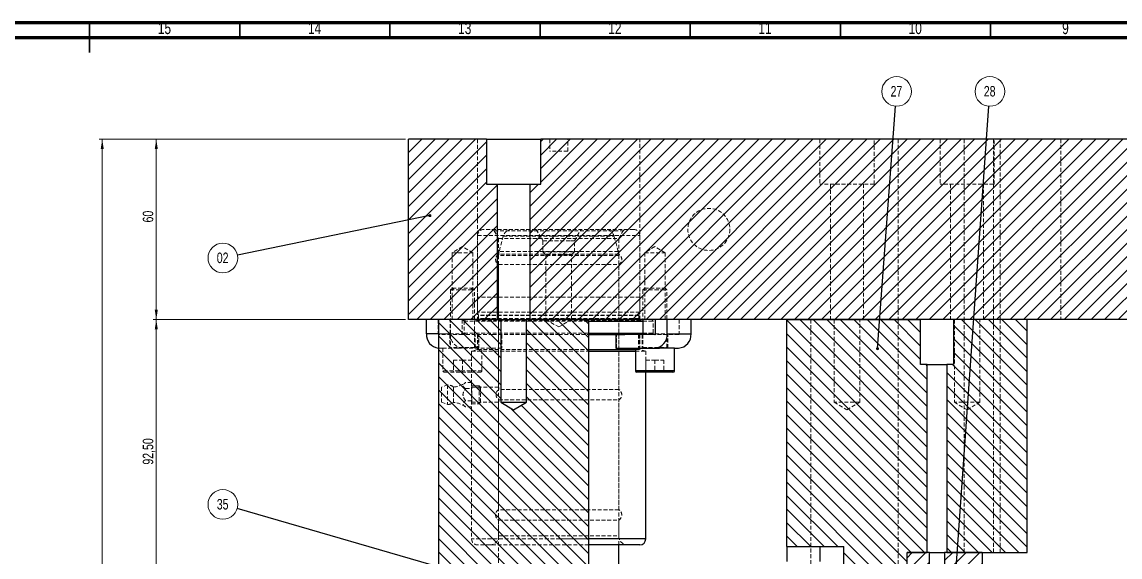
# Model space of a CAD drawing. Header units: millimetres. Extents: x 5 to 1539, y -495 to 895.
# Drawn here: x 727.5 to 1093.1, y 717.1 to 895.1 of the extents above; entities that cross this region are included whole.
import ezdxf

# ---------------------------------------------------------------- set-up
doc = ezdxf.new("R2010")
doc.units = ezdxf.units.MM
doc.linetypes.add('HIDDEN', pattern=[1.905, 1.27, -0.635])
doc.styles.add('SLDTEXTSTYLE13', font='TXT', dxfattribs={"width": 0.75})
doc.dimstyles.new('SLDDIMSTYLE0', dxfattribs={"dimtxt": 3.5, "dimasz": 3.302, "dimexe": 0, "dimexo": 0.0625, "dimgap": 0.875, "dimtad": 1, "dimrnd": 1e-09, "dimzin": 12, "dimdsep": 46, "dimtxsty": 'SLDTEXTSTYLE13', "dimsah": 1, "dimcen": 0.09, "dimadec": 0, "dimazin": 3, "dimtfac": 1, "dimtofl": 0, "dimtmove": 0, "dimatfit": 3, "dimfxl": 1, "dimfrac": 2, "dimtolj": 1, "dimtzin": 12, "dimarcsym": 0})
doc.dimstyles.new('SLDDIMSTYLE1', dxfattribs={"dimtxt": 0.18, "dimasz": 1.016, "dimexe": 0, "dimexo": 0.0625, "dimgap": 0, "dimtad": 0, "dimtih": 1, "dimtoh": 1, "dimdec": 0, "dimrnd": 1e-09, "dimzin": 0, "dimdsep": 46, "dimtxsty": 'Standard', "dimblk1": 'DOT', "dimblk2": 'DOT', "dimsah": 1, "dimcen": 0.09, "dimadec": 0, "dimazin": 0, "dimtfac": 1.016, "dimtdec": 0, "dimtofl": 0, "dimtmove": 0, "dimatfit": 3, "dimldrblk": 'DOT', "dimfxl": 1, "dimfrac": 2, "dimtolj": 1, "dimtzin": 0, "dimarcsym": 0})

# ---------------------------------------------------------------- blocks, each defined once
blk = doc.blocks.new('_D_6')
at = {"color": 7, "linetype": 'Continuous', "lineweight": 18}
for p, q in [((855.21, 856.11), (771.21, 856.11)), ((772.21, 796.11), (772.21, 856.11)), ((855.21, 796.11), (771.21, 796.11))]:
    blk.add_line(p, q, dxfattribs=at)
for points in [[(772.21, 856.11), (771.7, 852.81), (772.72, 852.81)], [(772.21, 796.11), (772.72, 799.41), (771.7, 799.41)]]:
    blk.add_solid(points, dxfattribs=at)
at = {"color": 7, "linetype": 'Continuous', "lineweight": 18, "insert": (767.7, 828.42), "char_height": 3.5, "attachment_point": 1, "rotation": 90, "style": 'SLDTEXTSTYLE13'}
blk.add_mtext('60', dxfattribs=at)
blk = doc.blocks.new('_D_8')
at = {"color": 7, "linetype": 'Continuous', "lineweight": 18}
for p, q in [((855.21, 856.11), (753.21, 856.11)), ((754.21, 466.11), (754.21, 856.11)), ((805.21, 466.11), (753.21, 466.11))]:
    blk.add_line(p, q, dxfattribs=at)
for points in [[(754.21, 856.11), (753.7, 852.81), (754.72, 852.81)], [(754.21, 466.11), (754.72, 469.41), (753.7, 469.41)]]:
    blk.add_solid(points, dxfattribs=at)
at = {"color": 7, "linetype": 'Continuous', "lineweight": 18, "insert": (749.7, 665.27), "char_height": 3.5, "attachment_point": 1, "rotation": 90, "style": 'SLDTEXTSTYLE13'}
blk.add_mtext('390', dxfattribs=at)
blk = doc.blocks.new('_D_10')
at = {"color": 7, "linetype": 'Continuous', "lineweight": 18}
for p, q in [((855.21, 796.11), (771.21, 796.11)), ((772.21, 796.11), (772.21, 703.61)), ((866.21, 703.61), (771.21, 703.61))]:
    blk.add_line(p, q, dxfattribs=at)
for points in [[(772.21, 796.11), (771.7, 792.81), (772.72, 792.81)], [(772.21, 703.61), (772.72, 706.91), (771.7, 706.91)]]:
    blk.add_solid(points, dxfattribs=at)
at = {"color": 7, "linetype": 'Continuous', "lineweight": 18, "insert": (767.7, 747.84), "char_height": 3.5, "attachment_point": 1, "rotation": 90, "style": 'SLDTEXTSTYLE13'}
blk.add_mtext('92,50', dxfattribs=at)
blk = doc.blocks.new('SW_NOTE_4')
at = {"color": 0, "linetype": 'Continuous', "lineweight": 0}
blk.add_circle((-4.84, -0.99), 4.94, dxfattribs=at)
at = {"color": 0, "linetype": 'Continuous', "lineweight": 0, "insert": (-4.91, 0.82), "char_height": 3.5, "attachment_point": 2, "style": 'SLDTEXTSTYLE13'}
blk.add_mtext('02', dxfattribs=at)
blk = doc.blocks.new('_Dot')
at = {"color": 0, "linetype": 'ByBlock', "lineweight": -2}
blk.add_line((-0.5, 0), (-1, 0), dxfattribs=at)
at = {"color": 0, "linetype": 'ByBlock', "const_width": 0.5}
blk.add_lwpolyline([(-0.25, 0, 1), (0.25, 0, 1)], format="xyb", close=True, dxfattribs=at)
blk = doc.blocks.new('SW_NOTE_23')
at = {"color": 0, "linetype": 'Continuous', "lineweight": 0}
blk.add_circle((0.37, 4.93), 4.94, dxfattribs=at)
at = {"color": 0, "linetype": 'Continuous', "lineweight": 0, "insert": (0.3, 6.73), "char_height": 3.5, "attachment_point": 2, "style": 'SLDTEXTSTYLE13'}
blk.add_mtext('27', dxfattribs=at)
blk = doc.blocks.new('SW_NOTE_24')
at = {"color": 0, "linetype": 'Continuous', "lineweight": 0}
blk.add_circle((0.35, 4.93), 4.94, dxfattribs=at)
at = {"color": 0, "linetype": 'Continuous', "lineweight": 0, "insert": (0.28, 6.74), "char_height": 3.5, "attachment_point": 2, "style": 'SLDTEXTSTYLE13'}
blk.add_mtext('28', dxfattribs=at)
blk = doc.blocks.new('SW_NOTE_29')
at = {"color": 0, "linetype": 'Continuous', "lineweight": 0}
blk.add_circle((-4.74, 1.38), 4.94, dxfattribs=at)
at = {"color": 0, "linetype": 'Continuous', "lineweight": 0, "insert": (-4.81, 3.19), "char_height": 3.5, "attachment_point": 2, "style": 'SLDTEXTSTYLE13'}
blk.add_mtext('35', dxfattribs=at)

msp = doc.modelspace()

# ---------------------------------------------------------------- hatches: boundary and pattern name
at = {"linetype": 'Continuous', "lineweight": 18}
h = msp.add_hatch(dxfattribs=at)
h.set_pattern_fill('ANSI31', style=0)
h.paths.add_polyline_path([(856.211, 856.111), (856.211, 796.111), (885.711, 796.111), (885.711, 841.111), (882.211, 841.111), (882.211, 856.111)], flags=0)
h = msp.add_hatch(dxfattribs=at)
h.set_pattern_fill('ANSI31', style=0)
h.paths.add_polyline_path([(896.711, 796.111), (1149.211, 796.111), (1149.211, 841.111), (1145.711, 841.111), (1145.711, 856.111), (900.211, 856.111), (900.211, 841.111), (896.711, 841.111)], flags=0)
h = msp.add_hatch(dxfattribs=at)
h.set_pattern_fill('ANSI31', angle=90, style=0)
h.paths.add_polyline_path([(866.211, 796.111), (866.211, 704.611), (867.211, 703.611), (915.211, 703.611), (916.211, 704.611), (916.211, 796.111), (895.461, 796.111), (895.461, 768.611), (891.211, 766.058), (886.961, 768.611), (886.961, 796.111)], flags=0)
h = msp.add_hatch(dxfattribs=at)
h.set_pattern_fill('ANSI31', angle=90, style=0)
edge = h.paths.add_edge_path(flags=0)
edge.add_line((1026.711, 796.111), (982.211, 796.111))
edge.add_line((982.211, 796.111), (982.211, 720.611))
edge.add_line((982.211, 720.611), (1001.211, 720.611))
edge.add_line((1001.211, 720.611), (1001.211, 692.082))
edge.add_arc((1002.211, 692.082), 1, 180, 281.53474)
edge.add_line((1002.411, 691.102), (1009.411, 692.53))
edge.add_arc((1010.211, 688.611), 4, 90, 101.53474, ccw=False)
edge.add_line((1010.211, 692.611), (1022.211, 692.611))
edge.add_line((1022.211, 692.611), (1022.211, 718.611))
edge.add_line((1022.211, 718.611), (1028.911, 718.611))
edge.add_line((1028.911, 718.611), (1028.911, 781.111))
edge.add_line((1028.911, 781.111), (1026.711, 781.111))
edge.add_line((1026.711, 781.111), (1026.711, 796.111))
h = msp.add_hatch(dxfattribs=at)
h.set_pattern_fill('ANSI31', angle=90, style=0)
h.paths.add_polyline_path([(1035.511, 718.611), (1062.211, 718.611), (1062.211, 796.111), (1037.711, 796.111), (1037.711, 781.111), (1035.511, 781.111)], flags=0)
h = msp.add_hatch(dxfattribs=at)
h.set_pattern_fill('ANSI31', style=0)
edge = h.paths.add_edge_path(flags=0)
edge.add_line((1034.711, 718.611), (1034.711, 701.611))
edge.add_line((1034.711, 701.611), (1032.211, 700.109))
edge.add_line((1032.211, 700.109), (1029.711, 701.611))
edge.add_line((1029.711, 701.611), (1029.711, 718.611))
edge.add_line((1029.711, 718.611), (1022.211, 718.611))
edge.add_line((1022.211, 718.611), (1022.211, 692.611))
edge.add_line((1022.211, 692.611), (1034.212, 692.611))
edge.add_line((1034.212, 692.611), (1034.212, 692.411))
edge.add_line((1034.212, 692.411), (1035.712, 692.411))
edge.add_line((1035.712, 692.411), (1035.712, 692.611))
edge.add_arc((1035.712, 694.611), 2, 270, 347.99984)
edge.add_line((1037.668, 694.195), (1040.741, 708.651))
edge.add_arc((1045.632, 707.611), 5, 90, 167.99984, ccw=False)
edge.add_line((1045.632, 712.611), (1047.211, 712.611))
edge.add_line((1047.211, 712.611), (1047.211, 718.611))
edge.add_line((1047.211, 718.611), (1034.711, 718.611))

# ---------------------------------------------------------------- linework, layer by layer
at = {"color": 7, "linetype": 'Continuous', "lineweight": 70}
for p, q in [((5, 895), (1495, 895)), ((10, 890), (1490, 890))]:
    msp.add_line(p, q, dxfattribs=at)
at = {"color": 7, "linetype": 'Continuous', "lineweight": 35}
for p, q in [((750, 895.001), (750, 884.999)), ((750, 890), (750, 895)), ((800, 890), (800, 895)), ((850, 890), (850, 895)), ((900, 890), (900, 895)), ((950, 890), (950, 895)), ((1000, 890), (1000, 895)), ((1050, 890), (1050, 895))]:
    msp.add_line(p, q, dxfattribs=at)
at = {"color": 7, "linetype": 'Continuous', "lineweight": 25}
for p, q in [((882.211, 856.111), (856.211, 856.111)), ((856.211, 796.111), (856.211, 856.111)), ((882.211, 856.111), (882.211, 841.111)), ((882.211, 856.111), (900.211, 856.111)), ((900.211, 841.111), (900.211, 856.111)), ((1145.711, 856.111), (900.211, 856.111)), ((882.211, 841.111), (885.711, 841.111)), ((885.711, 841.111), (885.711, 796.111)), ((885.711, 841.111), (896.711, 841.111)), ((896.711, 796.111), (896.711, 841.111)), ((896.711, 841.111), (900.211, 841.111)), ((885.711, 796.111), (856.211, 796.111)), ((862.139, 791.411), (862.139, 796.111)), ((886.961, 796.111), (866.211, 796.111)), ((866.211, 796.111), (866.211, 704.611)), ((886.961, 796.111), (886.961, 768.611)), ((886.961, 796.111), (895.461, 796.111)), ((895.461, 768.611), (895.461, 796.111)), ((916.211, 796.111), (895.461, 796.111)), ((1149.211, 796.111), (896.711, 796.111)), ((916.211, 704.611), (916.211, 796.111)), ((916.211, 795.611), (934.254, 795.611)), ((934.254, 796.111), (934.254, 791.111)), ((938.35, 796.111), (938.35, 791.311)), ((942.333, 791.411), (942.333, 796.111)), ((950.283, 791.411), (950.283, 796.111)), ((982.211, 796.111), (1026.711, 796.111)), ((982.211, 720.611), (982.211, 796.111)), ((1026.711, 781.111), (1026.711, 796.111)), ((1037.711, 796.111), (1037.711, 781.111)), ((1062.211, 796.111), (1037.711, 796.111)), ((1062.211, 718.611), (1062.211, 796.111)), ((916.211, 791.611), (934.254, 791.611)), ((916.211, 791.111), (928.185, 791.111)), ((925.186, 791.111), (925.186, 786.611)), ((938.176, 791.111), (928.185, 791.111)), ((942.333, 791.411), (950.283, 791.411)), ((925.186, 786.611), (938.176, 786.611)), ((931.754, 786.611), (931.754, 779.111)), ((938.176, 786.611), (939.806, 786.611)), ((944.754, 786.611), (939.806, 786.611)), ((944.754, 779.111), (944.754, 786.611)), ((944.754, 786.611), (946.126, 786.611)), ((916.211, 786.147), (931.754, 786.147)), ((916.211, 785.611), (931.754, 785.611)), ((1028.911, 781.111), (1026.711, 781.111)), ((1028.911, 718.611), (1028.911, 781.111)), ((1028.911, 781.111), (1035.511, 781.111)), ((1035.511, 781.111), (1035.511, 718.611)), ((1037.711, 781.111), (1035.511, 781.111)), ((935.211, 723.111), (935.211, 778.611)), ((886.961, 768.611), (891.211, 766.058)), ((886.961, 768.611), (895.461, 768.611)), ((891.211, 766.058), (895.461, 768.611)), ((926.211, 661.111), (926.211, 721.111)), ((982.211, 720.611), (1001.211, 720.611)), ((982.211, 720.611), (982.211, 715.611)), ((1001.211, 692.082), (1001.211, 720.611)), ((1022.211, 718.611), (1028.911, 718.611)), ((1022.211, 692.611), (1022.211, 718.611)), ((1029.711, 718.611), (1022.211, 718.611)), ((1029.711, 701.611), (1029.711, 718.611)), ((1029.711, 718.611), (1034.711, 718.611)), ((1047.211, 718.611), (1034.711, 718.611)), ((1034.711, 718.611), (1034.711, 701.611)), ((1035.511, 718.611), (1062.211, 718.611)), ((1047.211, 718.611), (1047.211, 712.611))]:
    msp.add_line(p, q, dxfattribs=at)
at = {"color": 7, "linetype": 'HIDDEN', "lineweight": 18}
for p, q in [((879.211, 856.111), (879.211, 796.111)), ((903.211, 856.111), (903.211, 852.111)), ((909.211, 852.111), (909.211, 856.111)), ((933.211, 796.111), (933.211, 856.111)), ((993.211, 856.111), (993.211, 841.111)), ((1011.211, 841.111), (1011.211, 856.111)), ((1019.238, 856.111), (1019.238, 796.111)), ((1033.211, 856.111), (1033.211, 841.111)), ((1041.211, 856.111), (1041.211, 796.111)), ((1050.988, 856.111), (1050.988, 841.111)), ((1051.211, 841.111), (1051.211, 856.111)), ((1053.211, 796.111), (1053.211, 856.111)), ((1073.461, 856.111), (1073.461, 796.111)), ((909.211, 852.111), (903.211, 852.111)), ((1011.211, 841.111), (993.211, 841.111)), ((996.711, 841.111), (996.711, 796.111)), ((1007.711, 796.111), (1007.711, 841.111)), ((1050.988, 841.111), (1033.211, 841.111)), ((1036.711, 841.111), (1036.711, 796.111)), ((1047.711, 796.111), (1047.711, 841.111)), ((1051.211, 841.111), (1050.988, 841.111)), ((1050.988, 841.111), (1050.988, 796.111)), ((879.216, 824.111), (879.216, 803.511)), ((879.227, 824.111), (933.195, 824.111)), ((884.762, 825.611), (927.617, 825.611)), ((884.762, 825.611), (886.205, 823.111)), ((886.205, 823.111), (926.217, 823.111)), ((886.205, 823.111), (886.205, 817.843)), ((887.759, 823.888), (886.382, 818.747)), ((887.784, 823.888), (924.661, 823.888)), ((898.761, 826.111), (900.961, 822.301)), ((911.461, 822.301), (913.661, 826.111)), ((926.041, 818.747), (924.663, 823.888)), ((926.217, 823.111), (927.661, 825.611)), ((926.217, 817.843), (926.217, 823.111)), ((933.206, 803.511), (933.206, 824.111)), ((874.168, 820.404), (870.768, 818.361)), ((877.568, 818.361), (874.168, 820.404)), ((909.924, 822.301), (900.961, 822.301)), ((900.961, 822.301), (900.961, 818.611)), ((911.461, 822.301), (909.924, 822.301)), ((911.461, 818.611), (911.461, 822.301)), ((938.254, 820.404), (934.854, 818.361)), ((941.654, 818.361), (938.254, 820.404)), ((870.768, 818.361), (877.568, 818.361)), ((870.768, 818.361), (870.768, 796.111)), ((877.568, 796.111), (877.568, 818.361)), ((926.217, 817.843), (886.205, 817.843)), ((886.211, 817.453), (886.211, 661.111)), ((926.208, 817.453), (886.236, 817.453)), ((926.038, 818.747), (886.407, 818.747)), ((911.461, 818.611), (900.961, 818.611)), ((900.961, 818.611), (901.961, 817.611)), ((909.216, 817.611), (901.961, 817.611)), ((901.961, 817.611), (901.961, 796.111)), ((910.461, 817.611), (909.216, 817.611)), ((910.461, 817.611), (911.461, 818.611)), ((910.461, 796.111), (910.461, 817.611)), ((926.211, 721.111), (926.211, 817.453)), ((934.854, 818.361), (941.654, 818.361)), ((934.854, 818.361), (934.854, 796.111)), ((941.654, 796.111), (941.654, 818.361)), ((886.205, 814.379), (926.217, 814.379)), ((886.205, 814.379), (886.205, 773.611)), ((926.217, 772.843), (926.217, 814.379)), ((870.793, 806.611), (870.168, 805.986)), ((870.168, 805.986), (874.168, 805.986)), ((870.168, 805.986), (870.168, 786.811)), ((871.245, 806.611), (870.704, 805.986)), ((870.793, 806.611), (877.543, 806.611)), ((874.168, 805.986), (878.168, 805.986)), ((877.632, 805.986), (877.091, 806.611)), ((878.168, 805.986), (877.543, 806.611)), ((878.168, 786.811), (878.168, 805.986)), ((934.879, 806.611), (934.254, 805.986)), ((934.254, 805.986), (938.254, 805.986)), ((934.254, 805.986), (934.254, 796.111)), ((934.879, 806.611), (941.629, 806.611)), ((938.254, 805.986), (942.254, 805.986)), ((942.254, 805.986), (941.629, 806.611)), ((942.254, 786.811), (942.254, 805.986)), ((933.221, 803.511), (879.201, 803.511)), ((879.201, 803.511), (879.201, 798.611)), ((933.221, 798.611), (933.221, 803.511)), ((933.221, 798.611), (879.201, 798.611)), ((879.201, 798.611), (879.481, 797.568)), ((879.501, 797.413), (879.501, 796.506)), ((932.896, 797.568), (879.526, 797.568)), ((932.876, 797.413), (879.546, 797.413)), ((932.921, 796.506), (932.921, 797.413)), ((932.942, 797.568), (933.221, 798.611)), ((866.123, 796.111), (866.123, 791.311)), ((870.089, 791.411), (870.089, 796.111)), ((874.073, 796.111), (874.073, 791.311)), ((875.211, 796.111), (874.711, 795.611)), ((874.711, 795.611), (916.211, 795.611)), ((874.711, 795.611), (874.711, 791.611)), ((877.401, 796.111), (878.818, 795.912)), ((878.818, 795.912), (933.56, 795.912)), ((878.901, 795.906), (933.521, 795.906)), ((932.876, 796.506), (879.546, 796.506)), ((901.961, 796.111), (906.211, 793.657)), ((906.211, 793.657), (910.461, 796.111)), ((933.605, 795.912), (935.021, 796.111)), ((934.254, 795.611), (937.711, 795.611)), ((937.711, 795.611), (937.211, 796.111)), ((937.711, 791.611), (937.711, 795.611)), ((946.3, 796.111), (946.3, 791.311)), ((990.211, 796.111), (990.211, 688.612)), ((997.961, 796.111), (997.961, 768.611)), ((1006.461, 768.611), (1006.461, 796.111)), ((1019.238, 796.111), (1019.238, 705.611)), ((1037.961, 796.111), (1037.961, 768.611)), ((1041.211, 796.111), (1041.211, 718.611)), ((1046.461, 768.611), (1046.461, 796.111)), ((1050.988, 796.111), (1050.988, 718.611)), ((1053.211, 718.611), (1053.211, 796.111)), ((870.089, 791.411), (862.139, 791.411)), ((866.123, 791.311), (874.073, 791.311)), ((870.089, 791.411), (866.211, 791.411)), ((874.246, 791.111), (866.296, 791.111)), ((869.918, 791.111), (869.918, 786.611)), ((884.237, 791.111), (874.246, 791.111)), ((874.711, 791.611), (916.211, 791.611)), ((874.711, 791.611), (875.211, 791.111)), ((878.418, 786.611), (878.418, 791.111)), ((879.211, 791.111), (879.211, 786.147)), ((879.287, 791.111), (879.287, 786.611)), ((879.587, 786.611), (879.587, 791.111)), ((884.237, 791.111), (906.211, 791.111)), ((886.936, 791.111), (886.936, 786.611)), ((887.237, 791.111), (887.237, 786.611)), ((906.211, 791.111), (916.211, 791.111)), ((925.487, 786.611), (925.487, 791.111)), ((932.835, 791.111), (932.835, 786.611)), ((933.136, 791.111), (933.136, 786.611)), ((933.211, 786.147), (933.211, 791.111)), ((934.004, 791.111), (934.004, 786.611)), ((934.254, 791.611), (937.711, 791.611)), ((934.254, 791.111), (934.254, 786.811)), ((937.211, 791.111), (937.711, 791.611)), ((946.126, 791.111), (938.176, 791.111)), ((938.35, 791.311), (946.3, 791.311)), ((950.283, 791.411), (942.333, 791.411)), ((942.504, 786.611), (942.504, 791.111)), ((866.296, 786.611), (866.211, 786.612)), ((866.296, 786.611), (867.668, 786.611)), ((872.616, 786.611), (867.668, 786.611)), ((867.668, 786.611), (867.668, 779.111)), ((878.157, 786.811), (870.179, 786.811)), ((878.168, 786.811), (870.213, 786.811)), ((872.616, 786.611), (874.246, 786.611)), ((887.237, 786.611), (874.246, 786.611)), ((880.668, 779.111), (880.668, 786.611)), ((934.254, 786.811), (942.21, 786.811)), ((934.299, 786.811), (942.254, 786.811)), ((871.168, 782.611), (874.168, 782.611)), ((871.168, 782.611), (871.168, 778.611)), ((874.168, 782.611), (874.168, 778.611)), ((874.168, 782.611), (877.168, 782.611)), ((877.168, 778.611), (877.168, 782.611)), ((879.211, 786.147), (877.211, 785.611)), ((877.211, 785.611), (916.211, 785.611)), ((877.211, 785.611), (877.211, 775.153)), ((879.211, 786.147), (916.211, 786.147)), ((931.754, 786.147), (933.211, 786.147)), ((931.754, 785.611), (935.211, 785.611)), ((935.211, 785.611), (933.211, 786.147)), ((935.211, 778.611), (935.211, 785.611)), ((935.254, 782.611), (938.254, 782.611)), ((935.254, 782.611), (935.254, 778.611)), ((938.254, 782.611), (938.254, 778.611)), ((938.254, 782.611), (941.254, 782.611)), ((941.254, 782.611), (941.254, 778.611)), ((880.657, 779.111), (867.679, 779.111)), ((880.657, 779.111), (867.679, 779.111)), ((931.754, 779.111), (944.754, 779.111)), ((944.743, 779.111), (931.765, 779.111)), ((879.938, 778.611), (880.104, 778.611)), ((869.211, 774.361), (867.211, 773.611)), ((867.211, 768.611), (867.211, 773.611)), ((869.211, 774.361), (869.211, 767.861)), ((871.211, 768.549), (871.211, 773.673)), ((877.211, 775.153), (875.211, 775.153)), ((875.211, 773.132), (877.211, 773.132)), ((877.211, 775.153), (877.211, 773.132)), ((879.711, 774.111), (877.211, 774.111)), ((886.205, 773.611), (877.211, 773.611)), ((877.211, 773.132), (877.211, 769.09)), ((879.711, 774.111), (879.711, 768.111)), ((880.211, 773.611), (879.711, 774.111)), ((880.211, 773.611), (880.211, 768.611)), ((926.217, 772.843), (886.287, 772.843)), ((867.211, 768.611), (869.211, 767.861)), ((877.211, 769.09), (875.211, 769.09)), ((877.211, 769.09), (877.211, 767.07)), ((877.211, 768.611), (886.205, 768.611)), ((877.211, 768.111), (879.711, 768.111)), ((877.315, 771.393), (877.317, 770.919)), ((879.711, 768.111), (880.211, 768.611)), ((886.205, 768.611), (886.205, 732.843)), ((886.287, 769.379), (926.217, 769.379)), ((926.217, 732.843), (926.217, 769.379)), ((1006.461, 768.611), (997.961, 768.611)), ((997.961, 768.611), (1002.211, 766.058)), ((1002.211, 766.058), (1006.461, 768.611)), ((1046.461, 768.611), (1037.961, 768.611)), ((1037.961, 768.611), (1042.211, 766.058)), ((1042.211, 766.058), (1046.461, 768.611)), ((877.211, 767.07), (875.211, 767.07)), ((877.211, 767.07), (877.211, 723.111)), ((926.217, 732.843), (886.205, 732.843)), ((886.205, 729.379), (926.217, 729.379)), ((886.205, 729.379), (886.205, 724.111)), ((926.217, 724.111), (926.217, 729.379)), ((886.216, 724.111), (926.206, 724.111)), ((916.211, 723.111), (877.222, 723.111)), ((906.211, 723.111), (935.211, 723.111))]:
    msp.add_line(p, q, dxfattribs=at)
at = {"color": 8, "linetype": 'Continuous', "lineweight": 25}
for p, q in [((866.211, 791.411), (862.139, 791.411)), ((938.254, 779.111), (931.754, 779.111)), ((944.754, 779.111), (938.254, 779.111)), ((935.211, 723.111), (916.211, 723.111)), ((993.211, 720.611), (993.211, 715.611))]:
    msp.add_line(p, q, dxfattribs=at)
at = {"color": 7, "linetype": 'HIDDEN', "lineweight": 18}
msp.add_circle((956.211, 826.111), 7, dxfattribs=at)
for centre, radius, start, end in [((881.216, 824.111), 2, 90, 180), ((883.896, 825.111), 1, 30, 90), ((890.657, 823.111), 3, 90, 165), ((921.766, 823.111), 3, 15, 90), ((928.527, 825.111), 1, 90, 150), ((931.206, 824.111), 2, 0, 90), ((887.205, 816.111), 2, 120, 240), ((891.211, 817.453), 5, 165, 180), ((921.211, 817.453), 5, 0, 15), ((925.217, 816.111), 2, 300, 60), ((878.901, 797.413), 0.6, 0, 15), ((933.521, 797.413), 0.6, 165, 180), ((878.901, 796.506), 0.6, 262, 270), ((878.901, 796.506), 0.6, 270, 0), ((933.521, 796.506), 0.6, 180, 270), ((933.521, 796.506), 0.6, 270, 278), ((866.311, 791.299), 0.188, 176.19386, 265.59394), ((874.593, 791.111), 4.513, 176.18862, 265.5982), ((874.261, 791.299), 0.188, 176.1866, 265.59632), ((946.112, 791.299), 0.188, 274.40851, 3.80857), ((869.968, 786.811), 0.2, 270, 0), ((878.368, 786.811), 0.2, 180, 270), ((934.054, 786.811), 0.2, 270, 0), ((942.454, 786.811), 0.2, 180, 270), ((868.168, 779.111), 0.5, 180, 270), ((880.168, 779.111), 0.5, 270, 0), ((869.211, 771.111), 3.25, 52.02013, 90), ((870.478, 781.801), 8.161, 275.15364, 305.53745), ((925.217, 771.111), 2, 300, 60), ((869.211, 771.111), 3.25, 270, 307.97987), ((870.478, 760.421), 8.161, 54.49167, 84.84636), ((887.205, 731.111), 2, 120, 240), ((925.217, 731.111), 2, 300, 60), ((883.205, 724.111), 3, 270, 0), ((929.217, 724.111), 3, 180, 270), ((879.211, 723.111), 2, 180, 270)]:
    msp.add_arc(centre, radius, start, end, dxfattribs=at)
at = {"color": 7, "linetype": 'Continuous', "lineweight": 25}
for centre, radius, start, end in [((866.654, 791.115), 4.525, 176.25111, 264.37858), ((937.83, 791.111), 4.513, 274.4018, 3.81138), ((938.162, 791.299), 0.188, 274.40799, 3.80421), ((945.78, 791.111), 4.513, 274.40188, 3.8113), ((932.254, 779.111), 0.5, 180, 270), ((944.254, 779.111), 0.5, 270, 0), ((933.211, 723.111), 2, 270, 0)]:
    msp.add_arc(centre, radius, start, end, dxfattribs=at)
at = {"color": 7, "linetype": 'HIDDEN', "lineweight": 18}
for points, knots in [([(906.211, 826.111), (904.687, 826.111), (901.547, 826.111), (897.698, 826.111), (894.694, 826.111), (891.754, 826.111), (888.411, 826.111), (885.697, 826.111), (883.979, 826.111), (882.617, 826.111), (881.463, 826.111), (881.297, 826.111), (881.216, 826.111)], [0, 0, 0, 0, 0.1164778, 0.2399321, 0.3043015, 0.3686841, 0.4999999, 0.6313158, 0.6956852, 0.7600679, 0.8835222, 1, 1, 1, 1]), ([(931.206, 826.111), (931.126, 826.111), (930.959, 826.111), (929.806, 826.111), (928.444, 826.111), (926.725, 826.111), (924.012, 826.111), (920.668, 826.111), (917.729, 826.111), (914.724, 826.111), (910.876, 826.111), (907.736, 826.111), (906.211, 826.111)], [0, 0, 0, 0, 0.1164778, 0.239932, 0.3043015, 0.3686844, 0.5000001, 0.6313159, 0.6956852, 0.7600679, 0.8835225, 1, 1, 1, 1]), ([(877.168, 778.611), (876.475, 778.611), (875.408, 778.611), (873.823, 778.611), (872.605, 778.611), (871.45, 778.611), (870.121, 778.611), (868.859, 778.611), (868.21, 778.611), (868.196, 778.611), (868.193, 778.611)], [0, 0, 0, 0, 0.1796319, 0.2763315, 0.3750821, 0.4738335, 0.5705322, 0.7501644, 0.9297959, 1, 1, 1, 1]), ([(880.144, 778.611), (880.151, 778.611), (880.185, 778.611), (879.994, 778.611), (879.565, 778.611), (878.724, 778.611), (877.781, 778.611), (877.168, 778.611)], [0, 0, 0, 0, 0.05295519, 0.25032826, 0.44770131, 0.64097194, 1, 1, 1, 1]), ([(875.211, 773.132), (874.952, 773.32), (874.556, 773.609), (874.295, 774.069), (874.408, 774.5), (874.797, 774.851), (875.107, 775.077), (875.211, 775.153)], [0, 0, 0, 0, 0.3059344, 0.4679072, 0.6311026, 0.8764829, 1, 1, 1, 1]), ([(875.211, 769.09), (874.976, 769.433), (874.593, 769.991), (874.358, 770.713), (874.325, 771.294), (874.503, 772.108), (874.93, 772.725), (875.211, 773.132)], [0, 0, 0, 0, 0.27899265, 0.45384053, 0.50032033, 0.6699561, 1, 1, 1, 1]), ([(877.319, 771.111), (877.317, 771.392), (877.312, 771.953), (877.278, 772.701), (877.24, 773.266), (877.215, 773.568), (877.212, 773.599), (877.211, 773.611)], [0, 0, 0, 0, 0.2141513, 0.4282816, 0.6429131, 0.8578721, 1, 1, 1, 1]), ([(886.287, 772.843), (886.106, 772.706), (885.745, 772.431), (885.427, 771.801), (885.324, 771.129), (885.41, 770.523), (885.634, 770.002), (885.936, 769.62), (886.189, 769.446), (886.287, 769.379)], [0, 0, 0, 0, 0.1742364, 0.3491001, 0.5032315, 0.6338374, 0.7633762, 0.9089559, 1, 1, 1, 1]), ([(886.205, 773.611), (886.209, 773.584), (886.216, 773.528), (886.255, 773.19), (886.28, 772.92), (886.287, 772.843)], [0, 0, 0, 0, 0.4163753, 0.8326648, 1, 1, 1, 1]), ([(875.211, 767.07), (874.952, 767.258), (874.556, 767.547), (874.295, 768.007), (874.408, 768.438), (874.797, 768.789), (875.107, 769.015), (875.211, 769.09)], [0, 0, 0, 0, 0.3059363, 0.4679089, 0.6311057, 0.8764855, 1, 1, 1, 1]), ([(877.211, 768.611), (877.214, 768.639), (877.219, 768.694), (877.253, 769.123), (877.29, 769.756), (877.315, 770.459), (877.318, 770.926), (877.319, 771.111)], [0, 0, 0, 0, 0.2141523, 0.4282859, 0.6429154, 0.8578755, 1, 1, 1, 1]), ([(886.287, 769.379), (886.269, 769.196), (886.234, 768.83), (886.208, 768.632), (886.206, 768.616), (886.205, 768.611)], [0, 0, 0, 0, 0.4186298, 0.8373372, 1, 1, 1, 1]), ([(906.211, 721.111), (904.565, 721.111), (901.173, 721.111), (897.015, 721.111), (893.77, 721.111), (890.595, 721.111), (886.983, 721.111), (884.052, 721.111), (882.195, 721.111), (880.724, 721.111), (879.478, 721.111), (879.298, 721.111), (879.211, 721.111)], [0, 0, 0, 0, 0.1164775, 0.2399322, 0.3043146, 0.3686841, 0.5, 0.6313158, 0.6956981, 0.7600677, 0.8835225, 1, 1, 1, 1]), ([(916.211, 721.111), (916.191, 721.111), (914.585, 721.111), (911.236, 721.111), (907.853, 721.111), (906.211, 721.111)], [0, 0, 0, 0, 0.0065991, 0.5177428, 1, 1, 1, 1])]:
    msp.add_open_spline(points, degree=3, knots=knots, dxfattribs=at)
at = {"color": 7, "linetype": 'Continuous', "lineweight": 25}
for points, knots in [([(935.254, 778.611), (934.641, 778.611), (933.698, 778.611), (932.858, 778.611), (932.429, 778.611), (932.238, 778.611), (932.271, 778.611), (932.279, 778.611)], [0, 0, 0, 0, 0.35902806, 0.55229869, 0.74967174, 0.94704481, 1, 1, 1, 1]), ([(944.23, 778.611), (944.226, 778.611), (944.213, 778.611), (943.563, 778.611), (942.301, 778.611), (940.973, 778.611), (939.818, 778.611), (938.599, 778.611), (937.015, 778.611), (935.948, 778.611), (935.254, 778.611)], [0, 0, 0, 0, 0.07020403, 0.24983589, 0.42946797, 0.52616662, 0.62491803, 0.72366857, 0.82036814, 1, 1, 1, 1]), ([(933.211, 721.111), (933.124, 721.111), (932.944, 721.111), (931.698, 721.111), (930.227, 721.111), (928.371, 721.111), (925.441, 721.111), (921.825, 721.111), (918.677, 721.111), (917.026, 721.111), (916.211, 721.111)], [0, 0, 0, 0, 0.1535683, 0.3163355, 0.401219, 0.4860867, 0.6592185, 0.8323502, 0.917234, 1, 1, 1, 1])]:
    msp.add_open_spline(points, degree=3, knots=knots, dxfattribs=at)

# ---------------------------------------------------------------- block references
at = {"color": 7, "linetype": 'Continuous', "lineweight": 0}
for name, p in [('SW_NOTE_23', (1018.379, 867.09)), ('SW_NOTE_24', (1049.448, 867.089)), ('SW_NOTE_4', (799.215, 817.585)), ('SW_NOTE_29', (799.12, 733.23))]:
    msp.add_blockref(name, p, dxfattribs=at)

# ---------------------------------------------------------------- texts
at = {"color": 7, "linetype": 'Continuous', "lineweight": 0, "attachment_point": 2, "style": 'SLDTEXTSTYLE13'}
for s, insert, char_height in [('15', (774.92, 895.06), 3.9688), ('14', (824.92, 895.06), 3.9688), ('13', (874.92, 895.06), 3.9688), ('12', (924.92, 895.06), 3.9688), ('11', (974.92, 895.06), 3.9688), ('10', (1024.92, 895.06), 3.9688), ('9', (1074.96, 895.06), 3.969)]:
    msp.add_mtext(s, dxfattribs=dict(at, insert=insert, char_height=char_height))

# ---------------------------------------------------------------- dimensions: what is measured, and where the dimension line sits
at = {"color": 7, "linetype": 'Continuous', "lineweight": 18}
for base, p1, p2, picture, middle in [((754.211, 856.111), (806.211, 466.111), (856.211, 856.111), '_D_8', (754.211, 669.152)), ((772.211, 856.111), (856.211, 796.111), (856.211, 856.111), '_D_6', (772.211, 831.006)), ((772.211, 703.611), (856.211, 796.111), (867.211, 703.611), '_D_10', (772.211, 753.654))]:
    dim = msp.add_linear_dim(base=base, p1=p1, p2=p2, angle=90, dimstyle='SLDDIMSTYLE0', dxfattribs=at)
    dim.commit()
    dim.dimension.update_dxf_attribs({"geometry": picture, "text_midpoint": middle, "dimtype": 160})

# ---------------------------------------------------------------- leaders
at = {"color": 7, "linetype": 'Continuous', "lineweight": 0}
for points in [[(1012.385, 786.432), (1018.379, 867.09)], [(1038.601, 713.473), (1049.448, 867.089)], [(863.335, 830.692), (799.215, 817.585)], [(874.104, 711.464), (799.12, 733.23)]]:
    msp.add_leader(points, dimstyle='SLDDIMSTYLE1', dxfattribs=at)

doc.saveas('drawing.dxf')
